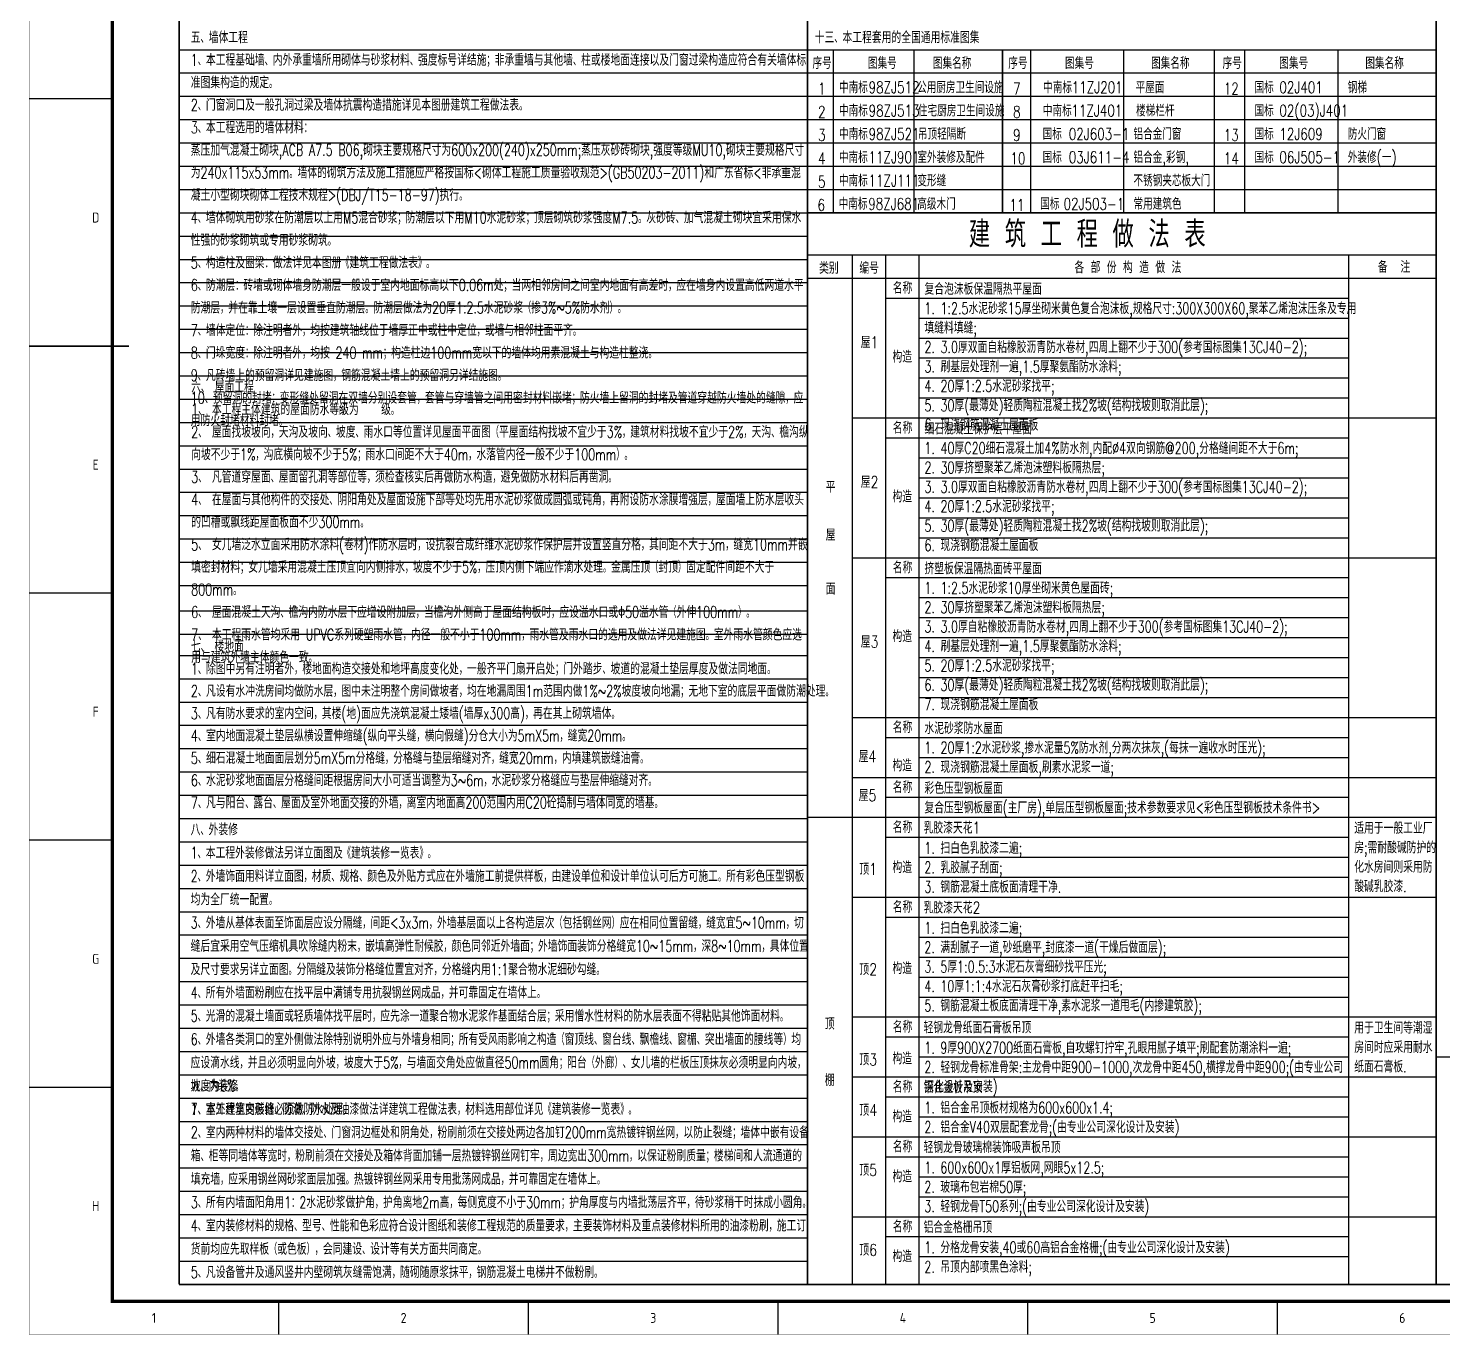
# Model space of a CAD drawing. Extents: x 93518 to 937116, y -359949 to 58022.
# Drawn here: x 684997 to 727487, y -42121 to -2868 of the extents above; entities that cross this region are included whole.
import ezdxf
from ezdxf.enums import TextEntityAlignment as Align

# ---------------------------------------------------------------- set-up
doc = ezdxf.new("R2010")
doc.units = 0
doc.header["$LTSCALE"] = 1000
doc.header["$MEASUREMENT"] = 0
doc.layers.get('0').update_dxf_attribs({"linetype": 'CONTINUOUS'})
for name, color, linetype in [('55', 7, 'CONTINUOUS'), ('PUB_TEXT', 7, 'CONTINUOUS'), ('工程做法表', 251, 'CONTINUOUS')]:
    doc.layers.add(name, color=color, linetype=linetype)
doc.styles.add('BIGFONT', font='geditxt.shx', dxfattribs={"bigfont": 'hztxt.shx'})
doc.styles.add('HZ', font='geditxt.shx', dxfattribs={"width": 0.8, "bigfont": 'dxt.shx'})
doc.styles.get("Standard").update_dxf_attribs({"font": 'GBENOR', "bigfont": 'GBCBIG'})
doc.styles.add('TK', font='geditxt.shx', dxfattribs={"width": 0.75, "bigfont": 'dxt.shx'})

# ---------------------------------------------------------------- blocks, each defined once
blk = doc.blocks.new('GEDI_WK_A11')
at = {"color": 3}
for p, q in [((25, 371.25), (0, 371.25)), ((25, 297), (0, 297)), ((25, 222.75), (0, 222.75)), ((25, 148.5), (0, 148.5)), ((25, 74.25), (0, 74.25)), ((75, 0), (75, 10)), ((150, 0), (150, 10)), ((225, 0), (225, 10)), ((300, 0), (300, 10)), ((375, 0), (375, 10))]:
    blk.add_line(p, q, dxfattribs=at)
for points, const_width in [([(0, 0), (1050, 0), (1050, 594), (0, 594)], 0.1), ([(25, 10), (1040, 10), (1040, 584), (25, 584)], 1)]:
    blk.add_lwpolyline(points, close=True, dxfattribs=dict(at, const_width=const_width))
blk.add_lwpolyline([(30, 297, 0.5, 0.5, 0), (0, 297, 0.5, 0.5, 0)], format="xyseb", dxfattribs=at)
for s, p in [('D', (20, 334.12)), ('E', (20, 259.88)), ('F', (20, 185.62)), ('G', (20, 111.38)), ('H', (20, 37.12))]:
    blk.add_text(s, height=3, dxfattribs=at).set_placement(p, align=Align.CENTER)
for s, p in [('1', (37.5, 5)), ('2', (112.5, 5)), ('3', (187.5, 5)), ('4', (262.5, 5)), ('5', (337.5, 5)), ('6', (412.5, 5))]:
    blk.add_text(s, height=3, dxfattribs=at).set_placement(p, align=Align.MIDDLE)
blk = doc.blocks.new('A$C7DF8697A')
blk.add_blockref('GEDI_WK_A11', (0, 0))
at = {"style": 'TK', "width": 0.85}
for tag, height, p in [('PROJECTNAME', 4.75, (985, 44)), ('PHASE', 4, (1027, 44)), ('DRAWINGNAME', 4.75, (995, 31))]:
    blk.add_attdef(tag, text='', height=height, dxfattribs=at).set_placement(p, align=Align.MIDDLE_CENTER)
for tag, p, height in [('APPROVE', (872, 32.75), 3.5), ('DESIGN', (917, 32.75), 3.5), ('REVIEW1', (872, 25.75), 3.5), ('DRAW', (917, 25.75), 3.5), ('REVIEW2', (872, 18.75), 3.5), ('PROPORTION', (917, 18.75), 3.5), ('DRAWINGNUMBER', (967, 18.5), 4), ('CHECK', (872, 11.75), 3.5), ('DATE', (917, 11.75), 3.5), ('VERSION', (1033, 11.75), 3.5)]:
    blk.add_attdef(tag, p, '', height=height, dxfattribs=at)

msp = doc.modelspace()

# ---------------------------------------------------------------- linework, layer by layer
at = {"layer": '55', "color": 6, "const_width": 12.8}
for points in [[(694322.9, -14224.1), (694391.3, -14224.1)], [(694356.2, -14224.1), (694356.2, -14465.6)], [(694417.7, -14224.1), (694486, -14224.1)], [(694450.9, -14224.1), (694450.9, -14465.6)], [(694322.9, -14465.6), (694391.3, -14465.6)], [(694417.7, -14465.6), (694486, -14465.6)]]:
    msp.add_lwpolyline(points, dxfattribs=at)
at = {"layer": '工程做法表'}
for p, q in [((709179.4, -3511.1), (709179.4, -8411.1)), ((711599.8, -3511.1), (711599.8, -8411.1)), ((715099.6, -3511.1), (715099.6, -8411.1)), ((717900.2, -3511.1), (717900.2, -8411.1)), ((721537.4, -3511.1), (721537.4, -8411.1)), ((724338, -3511.1), (724338, -8411.1)), ((708407.2, -8411.1), (727287.8, -8411.1))]:
    msp.add_line(p, q, dxfattribs=at)
at = {"layer": '工程做法表', "const_width": 50}
for points in [[(689522.3, 14688.9), (743450.9, 14688.9), (743450.9, -40611.1), (727287.8, -40611.1)], [(689522.3, 14688.9), (743450.9, 14688.9), (743450.9, -40611.1), (727287.8, -40611.1)], [(689526.5, 14688.9), (689526.5, -40611.1)], [(708407.2, 14688.9), (708407.2, -40611.1)], [(727287.8, 14688.9), (727287.8, -40611.1)], [(708407.2, -8411.1), (727287.8, -8411.1)], [(689522.3, -40611.1), (727287.8, -40611.1)]]:
    msp.add_lwpolyline(points, dxfattribs=at)
at = {"layer": '工程做法表'}
for points in [[(689522.3, -3511.1), (727287.8, -3511.1)], [(720625.5, -3511.1), (720625.5, -8411.1)], [(689522.3, -4211.1), (727287.8, -4211.1)], [(689522.3, -4911.1), (727287.8, -4911.1)], [(689522.3, -5611.1), (708407.2, -5611.1)], [(708407.2, -5611.1), (727287.8, -5611.1)], [(689522.3, -6311.1), (708407.2, -6311.1)], [(708407.2, -6311.1), (727287.8, -6311.1)], [(689522.3, -7011.1), (708407.2, -7011.1)], [(708407.2, -7011.1), (727287.8, -7011.1)], [(689522.3, -7711.1), (708407.2, -7711.1)], [(708407.2, -7711.1), (727287.8, -7711.1)], [(689522.3, -8411.1), (708407.2, -8411.1)], [(689522.3, -9111.1), (708407.2, -9111.1)], [(708407.2, -9674.8), (727287.8, -9674.8)], [(709745.1, -9674.8), (709745.1, -40611.1)], [(710745.1, -9674.8), (710745.1, -40611.1)], [(711745.1, -9674.8), (711745.1, -40611.1)], [(724660.5, -9674.8), (724660.5, -40611.1)], [(689522.3, -9811.1), (708407.2, -9811.1)], [(689522.3, -10511.1), (708407.2, -10511.1)], [(708407.2, -10374.8), (727287.8, -10374.8)], [(710745.1, -10974.8), (724660.5, -10974.8)], [(689522.3, -11211.1), (708407.2, -11211.1)], [(711745.1, -11574.8), (724660.5, -11574.8)], [(689522.3, -11911.1), (708407.2, -11911.1)], [(711745.1, -12174.8), (724660.5, -12174.8)], [(689522.3, -12611.1), (708407.2, -12611.1)], [(711745.1, -12774.8), (724660.5, -12774.8)], [(689522.3, -13311.1), (708407.2, -13311.1)], [(711745.1, -13374.8), (724660.5, -13374.8)], [(689522.3, -14011.1), (708407.2, -14011.1)], [(711745.1, -13974.8), (724660.5, -13974.8)], [(689522.3, -14711.1), (708407.2, -14711.1)], [(709745.1, -14574.8), (727287.8, -14574.8)], [(710745.1, -15174.8), (724660.5, -15174.8)], [(689522.3, -15411.1), (708407.2, -15411.1)], [(689522.3, -16111.1), (708407.2, -16111.1)], [(711745.1, -15774.8), (724660.5, -15774.8)], [(711745.1, -16374.8), (724660.5, -16374.8)], [(689522.3, -16811.1), (708407.2, -16811.1)], [(689522.3, -16811.1), (708407.2, -16811.1)], [(711745.1, -16974.8), (724660.5, -16974.8)], [(689522.3, -17511.1), (708407.2, -17511.1)], [(711745.1, -17574.8), (724660.5, -17574.8)], [(689522.3, -18211.1), (708407.2, -18211.1)], [(711745.1, -18174.8), (724660.5, -18174.8)], [(689522.3, -18911.1), (708407.2, -18911.1)], [(709745.1, -18774.8), (727287.8, -18774.8)], [(710745.1, -19374.8), (724660.5, -19374.8)], [(689522.3, -19611.1), (708407.2, -19611.1)], [(689522.3, -20375.9), (708407.2, -20375.9)], [(711745.1, -19974.8), (724660.5, -19974.8)], [(711745.1, -20574.8), (724660.5, -20574.8)], [(689522.3, -21075.9), (708407.2, -21075.9)], [(711745.1, -21174.8), (724660.5, -21174.8)], [(689522.3, -21711.1), (708407.2, -21711.1)], [(711745.1, -21774.8), (724660.5, -21774.8)], [(689522.3, -22411.1), (708407.2, -22411.1)], [(711745.1, -22374.8), (724660.5, -22374.8)], [(689522.3, -23111.1), (708407.2, -23111.1)], [(711745.1, -22974.8), (724660.5, -22974.8)], [(709745.1, -23574.8), (727287.8, -23574.8)], [(689522.3, -23811.1), (708407.2, -23811.1)], [(710745.1, -24174.8), (724660.5, -24174.8)], [(689522.3, -24511.1), (708407.2, -24511.1)], [(711745.1, -24774.8), (724660.5, -24774.8)], [(689522.3, -25211.1), (708407.2, -25211.1)], [(709745.1, -25374.8), (727287.8, -25374.8)], [(689522.3, -25911.1), (708407.2, -25911.1)], [(710745.1, -25974.8), (724660.5, -25974.8)], [(689522.3, -26611.1), (708407.2, -26611.1)], [(708407.2, -26574.8), (727287.8, -26574.8)], [(710745.1, -27174.8), (724660.5, -27174.8)], [(689522.3, -27311.1), (708407.2, -27311.1)], [(689522.3, -28011.1), (708407.2, -28011.1)], [(711745.1, -27774.8), (724660.5, -27774.8)], [(711745.1, -28374.8), (724660.5, -28374.8)], [(689522.3, -28711.1), (708407.2, -28711.1)], [(709745.1, -28974.8), (727287.8, -28974.8)], [(689522.3, -29411.1), (708407.2, -29411.1)], [(710745.1, -29574.8), (724660.5, -29574.8)], [(689522.3, -30111.1), (708407.2, -30111.1)], [(711745.1, -30174.8), (724660.5, -30174.8)], [(689522.3, -30811.1), (708407.2, -30811.1)], [(711745.1, -30774.8), (724660.5, -30774.8)], [(711745.1, -31374.8), (724660.5, -31374.8)], [(689522.3, -31511.1), (708407.2, -31511.1)], [(689522.3, -32211.1), (708407.2, -32211.1)], [(711745.1, -31974.8), (724660.5, -31974.8)], [(709745.1, -32574.8), (727287.8, -32574.8)], [(689522.3, -32911.1), (708407.2, -32911.1)], [(710745.1, -33174.8), (724660.5, -33174.8)], [(689522.3, -33611.1), (708407.2, -33611.1)], [(711745.1, -33774.8), (724660.5, -33774.8)], [(727287.8, -33774.8), (743450.9, -33774.8)], [(689522.3, -34311.1), (708407.2, -34311.1)], [(709745.1, -34374.8), (727287.8, -34374.8)], [(689518, -35011.1), (708407.2, -35011.1)], [(710745.1, -34974.8), (724660.5, -34974.8)], [(711745.1, -34974.8), (724660.5, -34974.8)], [(711745.1, -35574.8), (724660.5, -35574.8)], [(711745.1, -35574.8), (724660.5, -35574.8)], [(689522.3, -35711.1), (708407.2, -35711.1)], [(689522.3, -36411.1), (708407.2, -36411.1)], [(709745.1, -36174.8), (727287.8, -36174.8)], [(710745.1, -36774.8), (724660.5, -36774.8)], [(711745.1, -36774.8), (724660.5, -36774.8)], [(689522.3, -37111.1), (708407.2, -37111.1)], [(689522.3, -37111.1), (708407.2, -37111.1)], [(711745.1, -37374.8), (724660.5, -37374.8)], [(689522.3, -37811.1), (708407.2, -37811.1)], [(689522.3, -37811.1), (708407.2, -37811.1)], [(711745.1, -37974.8), (724660.5, -37974.8)], [(711745.1, -37974.8), (724660.5, -37974.8)], [(689522.3, -38511.1), (708407.2, -38511.1)], [(709745.1, -38574.8), (727287.8, -38574.8)], [(689522.3, -39211.1), (708407.2, -39211.1)], [(710745.1, -39174.8), (724660.5, -39174.8)], [(711745.1, -39174.8), (724660.5, -39174.8)], [(689522.3, -39911.1), (708407.2, -39911.1)], [(711745.1, -39774.8), (724660.5, -39774.8)]]:
    msp.add_lwpolyline(points, dxfattribs=at)
for points in [[(708407.2, -3511.1), (714266.6, -3511.1), (714266.6, -8411.1), (708407.2, -8411.1)], [(714266.6, -3511.1), (727287.8, -3511.1), (727287.8, -8411.1), (714266.6, -8411.1)]]:
    msp.add_lwpolyline(points, close=True, dxfattribs=at)

# ---------------------------------------------------------------- block references
at = {"xscale": 100, "yscale": 100, "zscale": 100}
msp.add_blockref('A$C7DF8697A', (685022.3, -42116.5), dxfattribs=at)

# ---------------------------------------------------------------- texts
at = {"layer": 'PUB_TEXT', "linetype": 'Continuous'}
for s, style, width, p in [('序号', 'HZ', 0.75, (708553.9, -4089.5)), ('图集号', 'HZ', 0.75, (710221, -4089.5)), ('图集名称', 'HZ', 0.75, (712171.9, -4089.5)), ('序号', 'HZ', 0.75, (714437.7, -4089.5)), ('图集号', 'HZ', 0.75, (716141.1, -4089.5)), ('图集名称', 'HZ', 0.75, (718725.8, -4089.5)), ('序号', 'HZ', 0.75, (720875.6, -4089.5)), ('图集号', 'HZ', 0.75, (722579, -4089.5)), ('图集名称', 'HZ', 0.75, (725163.6, -4089.5)), ('1', 'HZ', 0.75, (708721.9, -4854.4)), ('中南标', 'HZ', 0.75, (709353.2, -4818.6)), ('98ZJ512', 'HZ', 0.75, (710241.9, -4818.6)), ('公用厨房卫生间设施', 'HZ', 0.75, (711697.3, -4818.6)), ('7', 'HZ', 0.75, (714581.3, -4854.4)), ('中南标', 'HZ', 0.75, (715484.7, -4818.6)), ('11ZJ201', 'HZ', 0.75, (716342.8, -4818.6)), ('平屋面', 'HZ', 0.75, (718261.2, -4818.6)), ('12', 'HZ', 0.75, (720910.6, -4854.4)), ('国标', 'HZ', 0.75, (721834.2, -4818.6)), ('02J401', 'HZ', 0.75, (722580, -4818.6)), ('钢梯', 'HZ', 0.75, (724634.7, -4818.6)), ('2', 'HZ', 0.75, (708721.9, -5554.4)), ('中南标', 'HZ', 0.75, (709353.2, -5518.6)), ('98ZJ513', 'HZ', 0.75, (710241.9, -5518.6)), ('住宅厨房卫生间设施', 'HZ', 0.75, (711721.9, -5518.6)), ('8', 'HZ', 0.75, (714580.2, -5554.4)), ('中南标', 'HZ', 0.75, (715475.2, -5518.6)), ('11ZJ401', 'HZ', 0.75, (716333.2, -5518.6)), ('楼梯栏杆', 'HZ', 0.75, (718275.8, -5518.6)), ('国标', 'HZ', 0.75, (721834.2, -5518.6)), ('02(03)J401', 'HZ', 0.75, (722580, -5518.6)), ('3', 'HZ', 0.75, (708721.9, -6254.4)), ('中南标', 'HZ', 0.75, (709353.2, -6218.6)), ('98ZJ521', 'HZ', 0.75, (710241.9, -6218.6)), ('吊顶轻隔断', 'HZ', 0.75, (711721.9, -6218.6)), ('9', 'HZ', 0.75, (714580.2, -6254.4)), ('国标', 'HZ', 0.75, (715468.5, -6218.6)), ('02J603-1', 'HZ', 0.75, (716254.3, -6218.6)), ('铝合金门窗', 'HZ', 0.75, (718196.9, -6218.6)), ('13', 'HZ', 0.75, (720910.6, -6254.4)), ('国标', 'HZ', 0.75, (721834.2, -6218.6)), ('12J609', 'HZ', 0.75, (722580, -6218.6)), ('防火门窗', 'HZ', 0.75, (724634.7, -6218.6)), ('4', 'HZ', 0.75, (708721.9, -6954.4)), ('中南标', 'HZ', 0.75, (709350.3, -6918.6)), ('11ZJ901', 'HZ', 0.75, (710239.1, -6918.6)), ('室外装修及配件', 'HZ', 0.75, (711706.1, -6918.6)), ('10', 'HZ', 0.75, (714502.2, -6954.4)), ('国标', 'HZ', 0.75, (715468.5, -6918.6)), ('03J611-4', 'HZ', 0.75, (716254.3, -6918.6)), ('铝合金,彩钢,', 'HZ', 0.75, (718196.9, -6918.6)), ('14', 'HZ', 0.75, (720910.6, -6954.4)), ('国标', 'HZ', 0.75, (721834.2, -6918.6)), ('06J505-1', 'HZ', 0.75, (722580, -6918.6)), ('外装修(一)', 'HZ', 0.75, (724634.7, -6918.6)), ('5', 'HZ', 0.75, (708721.9, -7654.4)), ('中南标', 'HZ', 0.75, (709350.3, -7618.6)), ('11ZJ111', 'HZ', 0.75, (710239.1, -7618.6)), ('变形缝', 'HZ', 0.75, (711706.1, -7618.6)), ('不锈钢夹芯板大门', 'HZ', 0.75, (718196.9, -7618.6)), ('6', 'HZ', 0.75, (708705.7, -8354.4)), ('中南标', 'HZ', 0.75, (709341.2, -8318.6)), ('98ZJ681', 'HZ', 0.75, (710229.9, -8318.6)), ('高级木门', 'HZ', 0.75, (711701.8, -8318.6)), ('11', 'HZ', 0.75, (714472.7, -8354.4)), ('国标', 'HZ', 0.75, (715396.3, -8318.6)), ('02J503-1', 'HZ', 0.75, (716098.2, -8318.6)), ('常用建筑色', 'HZ', 0.75, (718196.9, -8318.6)), ('各 部 份 构 造 做 法', 'BIGFONT', 0.8, (716424.9, -10226.5)), ('构造', 'HZ', 0.8, (710957.7, -12912)), ('构造', 'BIGFONT', 0.8, (710957.7, -17112)), ('构造', 'BIGFONT', 0.8, (710957.7, -21312)), ('构造', 'BIGFONT', 0.8, (710957.7, -25192.6)), ('乳胶漆天花1', 'BIGFONT', 0.8, (711892.2, -27064.8)), ('构造', 'BIGFONT', 0.8, (710957.7, -28250.7)), ('乳胶漆天花2', 'BIGFONT', 0.8, (711892.2, -29464.8)), ('构造', 'BIGFONT', 0.8, (710957.7, -31284.4)), ('轻钢龙骨纸面石膏板吊顶', 'BIGFONT', 0.8, (711892.2, -33064.8)), ('构造', 'BIGFONT', 0.8, (710957.7, -33996.4)), ('铝合金板吊顶', 'BIGFONT', 0.8, (711892.2, -34864.8)), ('构造', 'BIGFONT', 0.8, (710957.7, -35739.6)), ('轻钢龙骨玻璃棉装饰吸声板吊顶', 'BIGFONT', 0.8, (711892.2, -36664.8)), ('构造', 'BIGFONT', 0.8, (710957.7, -37539.6)), ('铝合金格栅吊顶', 'BIGFONT', 0.8, (711892.2, -39064.8)), ('构造', 'BIGFONT', 0.8, (710957.7, -39939.6))]:
    msp.add_text(s, height=350, dxfattribs=dict(at, style=style, width=width)).set_placement(p)
at = {"layer": 'PUB_TEXT', "style": 'BIGFONT', "width": 0.8}
msp.add_text('建 筑 工 程 做 法 表 ', height=800, dxfattribs=at).set_placement((713252.4, -9457.8))
at = {"layer": 'PUB_TEXT', "linetype": 'Continuous', "style": 'BIGFONT', "width": 0.8}
for s, p in [('类别', (709048.5, -10245.6)), ('编号', (710256.7, -10245.6)), ('备  注', (726025.9, -10214.9)), ('名称', (711261.3, -10845.6)), ('屋1', (710271.1, -12476.9)), ('名称', (711261.3, -15045.6)), ('平', (709100, -16824.7)), ('屋2', (710271.1, -16676.9)), ('屋', (709100, -18264)), ('名称', (711261.3, -19245.6)), ('面', (709100, -19881.8)), ('屋3', (710271.1, -21476.9)), ('名称', (711261.3, -24045.6)), ('屋4', (710209.7, -24921.6)), ('名称', (711261.3, -25845.6)), ('屋5', (710209.7, -26091.5)), ('名称', (711261.3, -27045.6)), ('顶1', (710230.6, -28304.5)), ('名称', (711261.3, -29445.6)), ('顶2', (710230.6, -31316.4)), ('顶', (709072.5, -32956.1)), ('名称', (711261.3, -33045.6)), ('顶3', (710230.6, -34028.4)), ('棚', (709072.5, -34644.8)), ('名称', (711261.3, -34845.6)), ('顶4', (710230.6, -35547.8)), ('名称', (711261.3, -36645.6)), ('顶5', (710230.6, -37347.8)), ('名称', (711261.3, -39045.6)), ('顶6', (710230.6, -39747.8))]:
    msp.add_text(s, height=350, dxfattribs=at).set_placement(p, align=Align.CENTER)
at = {"layer": 'PUB_TEXT', "linetype": 'Continuous', "char_height": 350, "attachment_point": 1}
for s, insert, width, line_spacing_factor, style in [('{\\W0.7;五\\Fgbenor,gbcbig|c134;、\\Fgeditxt,dxt|c134;墙体工程\\P1\\Fgbenor,gbcbig|c134;、\\Fgeditxt,dxt|c134;本工程基础墙\\Fgbenor,gbcbig|c134;、\\Fgeditxt,dxt|c134;内外承重墙所用砌体与砂浆材料\\Fgbenor,gbcbig|c134;、\\Fgeditxt,dxt|c134;强度标号详结施\\Fgbenor,gbcbig|c134;；\\Fgeditxt,dxt|c134;非承重墙与其他墙\\Fgbenor,gbcbig|c134;、\\Fgeditxt,dxt|c134;柱或楼地面连接以及门窗过梁构造应符合有关墙体标准图集构造的规定\\Fgbenor,gbcbig|c134;。\\Fgeditxt,dxt|c134;\\P2\\Fgbenor,gbcbig|c134;、\\Fgeditxt,dxt|c134;门窗洞口及一般孔洞过梁及墙体抗震构造措施详见本图册建筑工程做法表\\Fgbenor,gbcbig|c134;。\\Fgeditxt,dxt|c134;\\P3\\Fgbenor,gbcbig|c134;、\\Fgeditxt,dxt|c134;本工程选用的墙体材料\\Fgbenor,gbcbig|c134;：\\Fgeditxt,dxt|c134;\\P\\C6;蒸压加气混凝土砌块,ACB A7.5 B06,砌块主要规格尺寸为600x200(240)x250mm;蒸压灰砂砖砌块,强度等级MU10,砌块主要规格尺寸为240x115x53mm\\Fgbenor,gbcbig|c134;。\\Fgeditxt,dxt|c134;\\C256;墙体的砌筑方法及施工措施应严格按国标<砌体工程施工质量验收规范>(GB50203-2011)和广东省标<非承重混凝土小型砌块砌体工程技术规程>(DBJ/T15-18-97)执行\\Fgbenor,gbcbig|c134;。\\Fgeditxt,dxt|c134;\\P4\\Fgbenor,gbcbig|c134;、\\Fgeditxt,dxt|c134;墙体砌筑用砂浆在防潮层以上用M5混合砂浆\\Fgbenor,gbcbig|c134;；\\Fgeditxt,dxt|c134;防潮层以下用M10水泥砂浆\\Fgbenor,gbcbig|c134;；\\Fgeditxt,dxt|c134;顶层砌筑砂浆强度M7.5\\Fgbenor,gbcbig|c134;。\\Fgeditxt,dxt|c134;灰砂砖\\Fgbenor,gbcbig|c134;、\\Fgeditxt,dxt|c134;加气混凝土砌块宜采用保水性强的砂浆砌筑或专用砂浆砌筑\\Fgbenor,gbcbig|c134;。\\Fgeditxt,dxt|c134;\\P5\\Fgbenor,gbcbig|c134;、\\Fgeditxt,dxt|c134;构造柱及圈梁\\Fgbenor,gbcbig|c134;：\\Fgeditxt,dxt|c134;做法详见本图册\\Fgbenor,gbcbig|c134;《\\Fgeditxt,dxt|c134;建筑工程做法表\\Fgbenor,gbcbig|c134;》。\\Fgeditxt,dxt|c134;\\P6\\Fgbenor,gbcbig|c134;、\\Fgeditxt,dxt|c134;防潮层\\Fgbenor,gbcbig|c134;：\\Fgeditxt,dxt|c134;砖墙或砌体墙身防潮层一般设于室内地面标高以下0.06m处\\Fgbenor,gbcbig|c134;；\\Fgeditxt,dxt|c134;当两相邻房间之间室内地面有高差时\\Fgbenor,gbcbig|c134;，\\Fgeditxt,dxt|c134;应在墙身内设置高低两道水平防潮层\\Fgbenor,gbcbig|c134;，\\Fgeditxt,dxt|c134;并在靠土壤一层设置垂直防潮层\\Fgbenor,gbcbig|c134;。\\Fgeditxt,dxt|c134;防潮层做法为20厚1:2.5水泥砂浆\\Fgbenor,gbcbig|c134;（\\Fgeditxt,dxt|c134;掺3%~5%防水剂\\Fgbenor,gbcbig|c134;）。\\Fgeditxt,dxt|c134;\\P7\\Fgbenor,gbcbig|c134;、\\Fgeditxt,dxt|c134;墙体定位\\Fgbenor,gbcbig|c134;：\\Fgeditxt,dxt|c134;除注明者外\\Fgbenor,gbcbig|c134;，\\Fgeditxt,dxt|c134;均按建筑轴线位于墙厚正中或柱中定位\\Fgbenor,gbcbig|c134;，\\Fgeditxt,dxt|c134;或墙与相邻柱面平齐\\Fgbenor,gbcbig|c134;。\\Fgeditxt,dxt|c134;\\P8\\Fgbenor,gbcbig|c134;、\\Fgeditxt,dxt|c134;门垛宽度\\Fgbenor,gbcbig|c134;：\\Fgeditxt,dxt|c134;除注明者外\\Fgbenor,gbcbig|c134;，\\Fgeditxt,dxt|c134;均按 \\C6;240 \\C256;mm\\Fgbenor,gbcbig|c134;；\\Fgeditxt,dxt|c134;构造柱边100mm宽以下的墙体均用素混凝土与构造柱整浇\\Fgbenor,gbcbig|c134;。\\Fgeditxt,dxt|c134;\\P9\\Fgbenor,gbcbig|c134;、\\Fgeditxt,dxt|c134;凡砖墙上的预留洞详见建施图\\Fgbenor,gbcbig|c134;，\\Fgeditxt,dxt|c134;钢筋混凝土墙上的预留洞另详结施图\\Fgbenor,gbcbig|c134;。\\Fgeditxt,dxt|c134;\\P10\\Fgbenor,gbcbig|c134;、\\Fgeditxt,dxt|c134;预留洞的封堵\\Fgbenor,gbcbig|c134;：\\Fgeditxt,dxt|c134;变形缝处留洞在双墙分别设套管\\Fgbenor,gbcbig|c134;，\\Fgeditxt,dxt|c134;套管与穿墙管之间用密封材料嵌堵\\Fgbenor,gbcbig|c134;；\\Fgeditxt,dxt|c134;防火墙上留洞的封堵及管道穿越防火墙处的缝隙\\Fgbenor,gbcbig|c134;，\\Fgeditxt,dxt|c134;应用防火封堵材料封堵\\Fgbenor,gbcbig|c134;。}', (689878.5, -2966.6), 18528.702, 1.16, 'BIGFONT'), ('{\\W0.7;十三\\Fgbenor,gbcbig|c134;、\\Fgeditxt,dxt|c134;本工程套用的全国通用标准图集}', (708623.7, -2966.6), 21366.652, 1.2, 'HZ'), ('{\\W0.7;六\\Fgbenor,gbcbig|c134;、\\Fgeditxt,dxt|c134; 屋面工程\\P1\\Fgbenor,gbcbig|c134;、\\Fgeditxt,dxt|c134; 本工程主体建筑的屋面防水等级为 \\C6;  \\C256; 级\\Fgbenor,gbcbig|c134;。\\Fgeditxt,dxt|c134;\\P2\\Fgbenor,gbcbig|c134;、\\Fgeditxt,dxt|c134; 屋面找坡坡向\\Fgbenor,gbcbig|c134;，\\Fgeditxt,dxt|c134;天沟及坡向\\Fgbenor,gbcbig|c134;、\\Fgeditxt,dxt|c134;坡度\\Fgbenor,gbcbig|c134;、\\Fgeditxt,dxt|c134;雨水口等位置详见屋面平面图\\Fgbenor,gbcbig|c134;（\\Fgeditxt,dxt|c134;平屋面结构找坡不宜少于3%\\Fgbenor,gbcbig|c134;，\\Fgeditxt,dxt|c134;建筑材料找坡不宜少于2%\\Fgbenor,gbcbig|c134;，\\Fgeditxt,dxt|c134;天沟\\Fgbenor,gbcbig|c134;、\\Fgeditxt,dxt|c134;檐沟纵向坡不少于1%\\Fgbenor,gbcbig|c134;，\\Fgeditxt,dxt|c134;沟底横向坡不少于5%\\Fgbenor,gbcbig|c134;；\\Fgeditxt,dxt|c134;雨水口间距不大于40m\\Fgbenor,gbcbig|c134;，\\Fgeditxt,dxt|c134;水落管内径一般不少于100mm\\Fgbenor,gbcbig|c134;）。\\Fgeditxt,dxt|c134;\\P3\\Fgbenor,gbcbig|c134;、\\Fgeditxt,dxt|c134; 凡管道穿屋面\\Fgbenor,gbcbig|c134;、\\Fgeditxt,dxt|c134;屋面留孔洞等部位等\\Fgbenor,gbcbig|c134;，\\Fgeditxt,dxt|c134;须检查核实后再做防水构造\\Fgbenor,gbcbig|c134;，\\Fgeditxt,dxt|c134;避免做防水材料后再凿洞\\Fgbenor,gbcbig|c134;。\\Fgeditxt,dxt|c134;\\P4\\Fgbenor,gbcbig|c134;、\\Fgeditxt,dxt|c134; 在屋面与其他构件的交接处\\Fgbenor,gbcbig|c134;、\\Fgeditxt,dxt|c134;阴阳角处及屋面设施下部等处均先用水泥砂浆做成圆弧或钝角\\Fgbenor,gbcbig|c134;，\\Fgeditxt,dxt|c134;再附设防水涂膜增强层\\Fgbenor,gbcbig|c134;，\\Fgeditxt,dxt|c134;屋面墙上防水层收头的凹槽或飘线距屋面板面不少300mm\\Fgbenor,gbcbig|c134;。\\Fgeditxt,dxt|c134;\\P5\\Fgbenor,gbcbig|c134;、\\Fgeditxt,dxt|c134; 女儿墙泛水立面采用防水涂料(卷材)作防水层时\\Fgbenor,gbcbig|c134;，\\Fgeditxt,dxt|c134;设抗裂合成纤维水泥砂浆作保护层并设置竖直分格\\Fgbenor,gbcbig|c134;，\\Fgeditxt,dxt|c134;其间距不大于3m\\Fgbenor,gbcbig|c134;，\\Fgeditxt,dxt|c134;缝宽10mm并嵌填密封材料\\Fgbenor,gbcbig|c134;；\\Fgeditxt,dxt|c134;女儿墙采用混凝土压顶宜向内侧排水\\Fgbenor,gbcbig|c134;，\\Fgeditxt,dxt|c134;坡度不少于5%\\Fgbenor,gbcbig|c134;，\\Fgeditxt,dxt|c134;压顶内侧下端应作滴水处理\\Fgbenor,gbcbig|c134;。\\Fgeditxt,dxt|c134;金属压顶\\Fgbenor,gbcbig|c134;（\\Fgeditxt,dxt|c134;封顶\\Fgbenor,gbcbig|c134;）\\Fgeditxt,dxt|c134;固定配件间距不大于800mm\\Fgbenor,gbcbig|c134;。\\Fgeditxt,dxt|c134; \\P6\\Fgbenor,gbcbig|c134;、\\Fgeditxt,dxt|c134; 屋面混凝土天沟\\Fgbenor,gbcbig|c134;、\\Fgeditxt,dxt|c134;檐沟内防水层下应增设附加层\\Fgbenor,gbcbig|c134;，\\Fgeditxt,dxt|c134;当檐沟外侧高于屋面结构板时\\Fgbenor,gbcbig|c134;，\\Fgeditxt,dxt|c134;应设溢水口或Φ50溢水管\\Fgbenor,gbcbig|c134;（\\Fgeditxt,dxt|c134;外伸100mm\\Fgbenor,gbcbig|c134;）。\\Fgeditxt,dxt|c134;\\P7\\Fgbenor,gbcbig|c134;、\\Fgeditxt,dxt|c134; 本工程雨水管均采用 \\C6;UPVC系列硬塑雨水管\\Fgbenor,gbcbig|c134;\\C256;，\\Fgeditxt,dxt|c134;内径一般不小于100mm\\Fgbenor,gbcbig|c134;，\\Fgeditxt,dxt|c134;雨水管及雨水口的选用及做法详见建施图\\Fgbenor,gbcbig|c134;。\\Fgeditxt,dxt|c134;室外雨水管颜色应选用与建筑外墙主体颜色一致\\Fgbenor,gbcbig|c134;。}', (689891.3, -13466.6), 18532.97, 1.16, 'HZ'), ('{\\W0.7;七\\Fgbenor,gbcbig|c134;、\\Fgeditxt,dxt|c134; 楼地面\\P1\\Fgbenor,gbcbig|c134;、\\Fgeditxt,dxt|c134;除图中另有注明者外\\Fgbenor,gbcbig|c134;，\\Fgeditxt,dxt|c134;楼地面构造交接处和地坪高度变化处\\Fgbenor,gbcbig|c134;，\\Fgeditxt,dxt|c134;一般齐平门扇开启处\\Fgbenor,gbcbig|c134;；\\Fgeditxt,dxt|c134;门外踏步\\Fgbenor,gbcbig|c134;、\\Fgeditxt,dxt|c134;坡道的混凝土垫层厚度及做法同地面\\Fgbenor,gbcbig|c134;。\\Fgeditxt,dxt|c134;\\P2\\Fgbenor,gbcbig|c134;、\\Fgeditxt,dxt|c134;凡设有水冲洗房间均做防水层\\Fgbenor,gbcbig|c134;，\\Fgeditxt,dxt|c134;图中未注明整个房间做坡者\\Fgbenor,gbcbig|c134;，\\Fgeditxt,dxt|c134;均在地漏周围1m范围内做1%~2%坡度坡向地漏\\Fgbenor,gbcbig|c134;；\\Fgeditxt,dxt|c134;无地下室的底层平面做防潮处理\\Fgbenor,gbcbig|c134;。\\Fgeditxt,dxt|c134;\\P3\\Fgbenor,gbcbig|c134;、\\Fgeditxt,dxt|c134;凡有防水要求的室内空间\\Fgbenor,gbcbig|c134;，\\Fgeditxt,dxt|c134;其楼(地)面应先浇筑混凝土矮墙(墙厚x300高)\\Fgbenor,gbcbig|c134;，\\Fgeditxt,dxt|c134;再在其上砌筑墙体\\Fgbenor,gbcbig|c134;。\\Fgeditxt,dxt|c134;\\P4\\Fgbenor,gbcbig|c134;、\\Fgeditxt,dxt|c134;室内地面混凝土垫层纵横设置伸缩缝(纵向平头缝\\Fgbenor,gbcbig|c134;，\\Fgeditxt,dxt|c134;横向假缝)分仓大小为5mX5m\\Fgbenor,gbcbig|c134;，\\Fgeditxt,dxt|c134;缝宽20mm\\Fgbenor,gbcbig|c134;。\\Fgeditxt,dxt|c134;\\P5\\Fgbenor,gbcbig|c134;、\\Fgeditxt,dxt|c134;细石混凝土地面面层划分5mX5m分格缝\\Fgbenor,gbcbig|c134;，\\Fgeditxt,dxt|c134;分格缝与垫层缩缝对齐\\Fgbenor,gbcbig|c134;，\\Fgeditxt,dxt|c134;缝宽20mm\\Fgbenor,gbcbig|c134;，\\Fgeditxt,dxt|c134;内填建筑嵌缝油膏\\Fgbenor,gbcbig|c134;。\\Fgeditxt,dxt|c134;\\P6\\Fgbenor,gbcbig|c134;、\\Fgeditxt,dxt|c134;水泥砂浆地面面层分格缝间距根据房间大小可适当调整为3~6m\\Fgbenor,gbcbig|c134;，\\Fgeditxt,dxt|c134;水泥砂浆分格缝应与垫层伸缩缝对齐\\Fgbenor,gbcbig|c134;。\\Fgeditxt,dxt|c134;\\P7\\Fgbenor,gbcbig|c134;、\\Fgeditxt,dxt|c134;凡与阳台\\Fgbenor,gbcbig|c134;、\\Fgeditxt,dxt|c134;露台\\Fgbenor,gbcbig|c134;、\\Fgeditxt,dxt|c134;屋面及室外地面交接的外墙\\Fgbenor,gbcbig|c134;，\\Fgeditxt,dxt|c134;离室内地面高200范围内用C20砼捣制与墙体同宽的墙基\\Fgbenor,gbcbig|c134;。}', (689882.8, -21262.3), 18587.731, 1.15, 'BIGFONT'), ('{\\W0.7;八\\Fgbenor,gbcbig|c134;、\\Fgeditxt,dxt|c134;外装修\\P1\\Fgbenor,gbcbig|c134;、\\Fgeditxt,dxt|c134;本工程外装修做法另详立面图及\\Fgbenor,gbcbig|c134;《\\Fgeditxt,dxt|c134;建筑装修一览表\\Fgbenor,gbcbig|c134;》。\\Fgeditxt,dxt|c134;\\P2\\Fgbenor,gbcbig|c134;、\\Fgeditxt,dxt|c134;外墙饰面用料详立面图\\Fgbenor,gbcbig|c134;，\\Fgeditxt,dxt|c134;材质\\Fgbenor,gbcbig|c134;、\\Fgeditxt,dxt|c134;规格\\Fgbenor,gbcbig|c134;、\\Fgeditxt,dxt|c134;颜色及外贴方式应在外墙施工前提供样板\\Fgbenor,gbcbig|c134;，\\Fgeditxt,dxt|c134;由建设单位和设计单位认可后方可施工\\Fgbenor,gbcbig|c134;。\\Fgeditxt,dxt|c134;所有彩色压型钢板均为全厂统一配置\\Fgbenor,gbcbig|c134;。\\Fgeditxt,dxt|c134;\\P3\\Fgbenor,gbcbig|c134;、\\Fgeditxt,dxt|c134;外墙从基体表面至饰面层应设分隔缝\\Fgbenor,gbcbig|c134;，\\Fgeditxt,dxt|c134;间距<3x3m\\Fgbenor,gbcbig|c134;，\\Fgeditxt,dxt|c134;外墙基层面以上各构造层次\\Fgbenor,gbcbig|c134;（\\Fgeditxt,dxt|c134;包括钢丝网\\Fgbenor,gbcbig|c134;）\\Fgeditxt,dxt|c134;应在相同位置留缝\\Fgbenor,gbcbig|c134;，\\Fgeditxt,dxt|c134;缝宽宜5~10mm\\Fgbenor,gbcbig|c134;，\\Fgeditxt,dxt|c134;切缝后宜采用空气压缩机具吹除缝内粉末\\Fgbenor,gbcbig|c134;，\\Fgeditxt,dxt|c134;嵌填高弹性耐候胶\\Fgbenor,gbcbig|c134;，\\Fgeditxt,dxt|c134;颜色同邻近外墙面\\Fgbenor,gbcbig|c134;；\\Fgeditxt,dxt|c134;外墙饰面装饰分格缝宽10~15mm\\Fgbenor,gbcbig|c134;，\\Fgeditxt,dxt|c134;深8~10mm\\Fgbenor,gbcbig|c134;，\\Fgeditxt,dxt|c134;具体位置及尺寸要求另详立面图\\Fgbenor,gbcbig|c134;。\\Fgeditxt,dxt|c134;分隔缝及装饰分格缝位置宜对齐\\Fgbenor,gbcbig|c134;，\\Fgeditxt,dxt|c134;分格缝内用1:1聚合物水泥细砂勾缝\\Fgbenor,gbcbig|c134;。\\P\\Fgeditxt,dxt|c134;4\\Fgbenor,gbcbig|c134;、\\Fgeditxt,dxt|c134;所有外墙面粉刷应在找平层中满铺专用抗裂钢丝网成品\\Fgbenor,gbcbig|c134;，\\Fgeditxt,dxt|c134;并可靠固定在墙体上\\Fgbenor,gbcbig|c134;。\\Fgeditxt,dxt|c134;\\P5\\Fgbenor,gbcbig|c134;、\\Fgeditxt,dxt|c134;光滑的混凝土墙面或轻质墙体找平层时\\Fgbenor,gbcbig|c134;，\\Fgeditxt,dxt|c134;应先涂一道聚合物水泥浆作基面结合层\\Fgbenor,gbcbig|c134;；\\Fgeditxt,dxt|c134;采用憎水性材料的防水层表面不得粘贴其他饰面材料\\Fgbenor,gbcbig|c134;。\\Fgeditxt,dxt|c134;\\P6\\Fgbenor,gbcbig|c134;、\\Fgeditxt,dxt|c134;外墙各类洞口的室外侧做法除特别说明外应与外墙身相同\\Fgbenor,gbcbig|c134;；\\Fgeditxt,dxt|c134;所有受风雨影响之构造\\Fgbenor,gbcbig|c134;（\\Fgeditxt,dxt|c134;窗顶线\\Fgbenor,gbcbig|c134;、\\Fgeditxt,dxt|c134;窗台线\\Fgbenor,gbcbig|c134;、\\Fgeditxt,dxt|c134;飘檐线\\Fgbenor,gbcbig|c134;、\\Fgeditxt,dxt|c134;窗楣\\Fgbenor,gbcbig|c134;、\\Fgeditxt,dxt|c134;突出墙面的腰线等\\Fgbenor,gbcbig|c134;）\\Fgeditxt,dxt|c134;均应设滴水线\\Fgbenor,gbcbig|c134;，\\Fgeditxt,dxt|c134;并且必须明显向外坡\\Fgbenor,gbcbig|c134;，\\Fgeditxt,dxt|c134;坡度大于5%\\Fgbenor,gbcbig|c134;，\\Fgeditxt,dxt|c134;与墙面交角处应做直径50mm圆角\\Fgbenor,gbcbig|c134;；\\Fgeditxt,dxt|c134;阳台\\Fgbenor,gbcbig|c134;（\\Fgeditxt,dxt|c134;外廊\\Fgbenor,gbcbig|c134;）、\\Fgeditxt,dxt|c134;女儿墙的栏板压顶抹灰必须明显向内坡\\Fgbenor,gbcbig|c134;，\\Fgeditxt,dxt|c134;坡度为6%\\Fgbenor,gbcbig|c134;。\\Fgeditxt,dxt|c134;\\P7\\Fgbenor,gbcbig|c134;、\\Fgeditxt,dxt|c134;室外建筑变形缝必须做防水处理\\Fgbenor,gbcbig|c134;。}', (689874.2, -26766.6), 18528.702, 1.2, 'BIGFONT'), ('{\\W0.7;九\\Fgbenor,gbcbig|c134;、\\Fgeditxt,dxt|c134;内装修\\P1\\Fgbenor,gbcbig|c134;、\\Fgeditxt,dxt|c134;本工程室内装修\\Fgbenor,gbcbig|c134;、\\Fgeditxt,dxt|c134;防潮\\Fgbenor,gbcbig|c134;、\\Fgeditxt,dxt|c134;防水及油漆做法详建筑工程做法表\\Fgbenor,gbcbig|c134;，\\Fgeditxt,dxt|c134;材料选用部位详见\\Fgbenor,gbcbig|c134;《\\Fgeditxt,dxt|c134;建筑装修一览表\\Fgbenor,gbcbig|c134;》。\\Fgeditxt,dxt|c134;\\P2\\Fgbenor,gbcbig|c134;、\\Fgeditxt,dxt|c134;室内两种材料的墙体交接处\\Fgbenor,gbcbig|c134;、\\Fgeditxt,dxt|c134;门窗洞边框处和阴角处\\Fgbenor,gbcbig|c134;，\\Fgeditxt,dxt|c134;粉刷前须在交接处两边各加钉200mm宽热镀锌钢丝网\\Fgbenor,gbcbig|c134;，\\Fgeditxt,dxt|c134;以防止裂缝\\Fgbenor,gbcbig|c134;；\\Fgeditxt,dxt|c134;墙体中嵌有设备箱\\Fgbenor,gbcbig|c134;、\\Fgeditxt,dxt|c134;柜等同墙体等宽时\\Fgbenor,gbcbig|c134;，\\Fgeditxt,dxt|c134;粉刷前须在交接处及箱体背面加铺一层热镀锌钢丝网钉牢\\Fgbenor,gbcbig|c134;，\\Fgeditxt,dxt|c134;周边宽出300mm\\Fgbenor,gbcbig|c134;，\\Fgeditxt,dxt|c134;以保证粉刷质量\\Fgbenor,gbcbig|c134;；\\Fgeditxt,dxt|c134;楼梯间和人流通道的填充墙\\Fgbenor,gbcbig|c134;，\\Fgeditxt,dxt|c134;应采用钢丝网砂浆面层加强\\Fgbenor,gbcbig|c134;。\\Fgeditxt,dxt|c134;热镀锌钢丝网采用专用批荡网成品\\Fgbenor,gbcbig|c134;，\\Fgeditxt,dxt|c134;并可靠固定在墙体上\\Fgbenor,gbcbig|c134;。\\Fgeditxt,dxt|c134;\\P3\\Fgbenor,gbcbig|c134;、\\Fgeditxt,dxt|c134;所有内墙面阳角用1\\Fgbenor,gbcbig|c134;：\\Fgeditxt,dxt|c134;2水泥砂浆做护角\\Fgbenor,gbcbig|c134;，\\Fgeditxt,dxt|c134;护角离地2m高\\Fgbenor,gbcbig|c134;，\\Fgeditxt,dxt|c134;每侧宽度不小于30mm\\Fgbenor,gbcbig|c134;；\\Fgeditxt,dxt|c134;护角厚度与内墙批荡层齐平\\Fgbenor,gbcbig|c134;，\\Fgeditxt,dxt|c134;待砂浆稍干时抹成小圆角\\Fgbenor,gbcbig|c134;。\\Fgeditxt,dxt|c134;\\P4\\Fgbenor,gbcbig|c134;、\\Fgeditxt,dxt|c134;室内装修材料的规格\\Fgbenor,gbcbig|c134;、\\Fgeditxt,dxt|c134;型号\\Fgbenor,gbcbig|c134;、\\Fgeditxt,dxt|c134;性能和色彩应符合设计图纸和装修工程规范的质量要求\\Fgbenor,gbcbig|c134;，\\Fgeditxt,dxt|c134;主要装饰材料及重点装修材料所用的油漆粉刷\\Fgbenor,gbcbig|c134;，\\Fgeditxt,dxt|c134;施工订货前均应先取样板\\Fgbenor,gbcbig|c134;（\\Fgeditxt,dxt|c134;或色板\\Fgbenor,gbcbig|c134;），\\Fgeditxt,dxt|c134;会同建设\\Fgbenor,gbcbig|c134;、\\Fgeditxt,dxt|c134;设计等有关方面共同商定\\Fgbenor,gbcbig|c134;。\\Fgeditxt,dxt|c134;\\P5\\Fgbenor,gbcbig|c134;、\\Fgeditxt,dxt|c134;凡设备管井及通风竖井内壁砌筑灰缝需饱满\\Fgbenor,gbcbig|c134;，\\Fgeditxt,dxt|c134;随砌随原浆抹平\\Fgbenor,gbcbig|c134;，\\Fgeditxt,dxt|c134;钢筋混凝土电梯井不做粉刷\\Fgbenor,gbcbig|c134;。}', (689878.5, -34466.6), 18524.434, 1.2, 'HZ')]:
    msp.add_mtext(s, dxfattribs=dict(at, insert=insert, width=width, line_spacing_factor=line_spacing_factor, style=style))
at = {"layer": 'PUB_TEXT', "linetype": 'Continuous', "char_height": 350, "attachment_point": 1, "style": 'HZ'}
for s, insert, width in [('{\\W0.7;复合泡沫板保温隔热平屋面\\P1. 1:2.5水泥砂浆15厚坐砌米黄色复合泡沫板,规格尺寸:300X300X60,聚苯乙烯泡沫压条及专用填缝料填缝; \\P2. 3.0厚双面自粘橡胶沥青防水卷材,四周上翻不少于300(参考国标图集13CJ40-2);     \\P3. 刷基层处理剂一遍,1.5厚聚氨酯防水涂料; \\P4. 20厚1:2.5水泥砂浆找平; \\P5. 30厚(最薄处)轻质陶粒混凝土找2%坡(结构找坡则取消此层); \\P6. 现浇钢筋混凝土屋面板 }', (711918.1, -10523.7), 13198.97), ('{\\W0.7;细石混凝土保护层平屋面\\P1. 40厚C20细石混凝土加4%防水剂,内配∅4双向钢筋@200,分格缝间距不大于6m; \\P2. 30厚挤塑聚苯乙烯泡沫塑料板隔热层;     \\P3. 3.0厚双面自粘橡胶沥青防水卷材,四周上翻不少于300(参考国标图集13CJ40-2); \\P4. 20厚1:2.5水泥砂浆找平; \\P5. 30厚(最薄处)轻质陶粒混凝土找2%坡(结构找坡则取消此层); \\P6. 现浇钢筋混凝土屋面板 }', (711918.1, -14723.7), 13198.97), ('{\\W0.7;挤塑板保温隔热面砖平屋面\\P1. 1:2.5水泥砂浆10厚坐砌米黄色屋面砖;\\P2. 30厚挤塑聚苯乙烯泡沫塑料板隔热层;     \\P3. 3.0厚自粘橡胶沥青防水卷材,四周上翻不少于300(参考国标图集13CJ40-2); \\P4. 刷基层处理剂一遍,1.5厚聚氨酯防水涂料; \\P5. 20厚1:2.5水泥砂浆找平; \\P6. 30厚(最薄处)轻质陶粒混凝土找2%坡(结构找坡则取消此层); \\P7. 现浇钢筋混凝土屋面板 }', (711918.1, -18923.7), 13198.97), ('{\\W0.7;水泥砂浆防水屋面\\P1. 20厚1:2水泥砂浆,掺水泥量5%防水剂,分两次抹灰,(每抹一遍收水时压光);\\P2. 现浇钢筋混凝土屋面板,刷素水泥浆一道;}', (711918.1, -23723.7), 12745.052), ('{\\W0.7;彩色压型钢板屋面\\H1.0547x; \\H0.94811x;\\P复合压型钢板屋面(主厂房),单层压型钢板屋面;技术参数要求见<彩色压型钢板技术条件书>\\H1.0628x; }', (711918.1, -25523.7), 12745.052), ('{\\W0.7;适用于一般工业厂房;需耐酸碱防护的化水房间则采用防酸碱乳胶漆.}', (724829.5, -26723.7), 2458.301), ('{\\W0.7;1. 扫白色乳胶漆二遍;\\H1.0381x; \\H0.96333x;\\P2. 乳胶腻子刮面;\\H1.035x; \\H0.9662x;\\P3. 钢筋混凝土底板面清理干净.\\H1.0693x; }', (711914.1, -27323.7), 8336.461), ('{\\W0.7;1. 扫白色乳胶漆二遍;\\P2. 满刮腻子一道,砂纸磨平,封底漆一道(干燥后做面层);\\P3. 5厚1:0.5:3水泥石灰膏细砂找平压光;\\P4. 10厚1:1:4水泥石灰膏砂浆打底赶平扫毛;\\P5. 钢筋混凝土板底面清理干净,素水泥浆一道甩毛(内掺建筑胶);}', (711913.6, -29723.7), 8336.461), ('{\\W0.7;用于卫生间等潮湿房间时应采用耐水纸面石膏板.}', (724829.5, -32723.7), 2458.301), ('{\\W0.7;1. 9厚900X2700纸面石膏板,自攻螺钉拧牢,孔眼用腻子填平;刷配套防潮涂料一遍;\\P2. 轻钢龙骨标准骨架:主龙骨中距900-1000,次龙骨中距450,横撑龙骨中距900;(由专业公司深化设计及安装)}', (711913.6, -33323.7), 12746.888), ('{\\W0.7;1. 铝合金吊顶板材规格为600x600x1.4;\\P2. 铝合金V40双层配套龙骨;(由专业公司深化设计及安装)}', (711913.6, -35123.7), 11559.456), ('{\\W0.7;1. 600x600x1厚铝板网,网眼5x12.5;\\P2. 玻璃布包岩棉50厚;\\P3. 轻钢龙骨T50系列;(由专业公司深化设计及安装)}', (711913.6, -36923.7), 11559.456), ('{\\W0.7;1. 分格龙骨安装,40或60高铝合金格栅;(由专业公司深化设计及安装)\\P2. 吊顶内部喷黑色涂料;}', (711913.6, -39323.7), 11559.456)]:
    msp.add_mtext(s, dxfattribs=dict(at, insert=insert, width=width))

doc.saveas('drawing.dxf')
